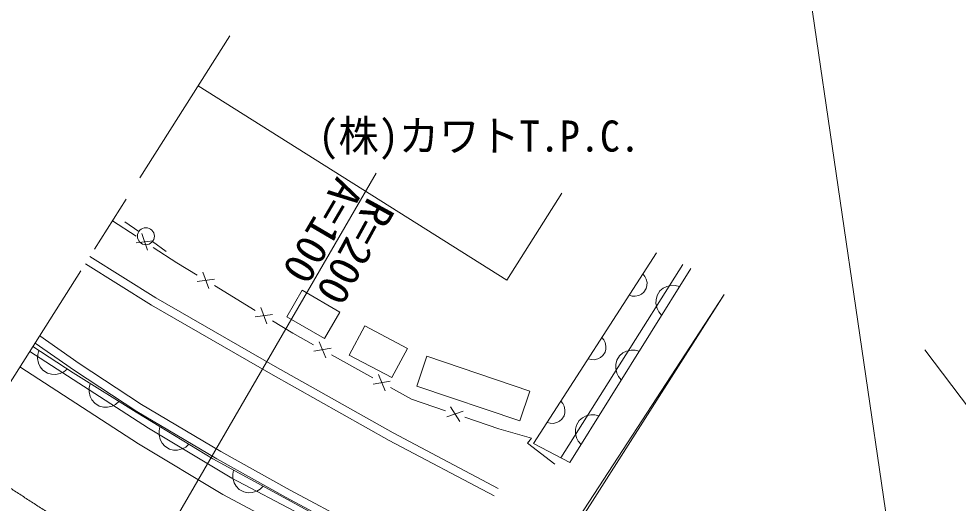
# Model space of a CAD drawing. Units: millimetres, scale not verified. Extents: x 40000 to 680000, y 20000 to 380000.
# Drawn here: x 74872 to 130301, y 302760 to 331334 of the extents above; entities that cross this region are included whole.
import ezdxf
from ezdxf.enums import TextEntityAlignment as Align

# ---------------------------------------------------------------- set-up
doc = ezdxf.new("R2010")
doc.units = ezdxf.units.MM
doc.header["$LTSCALE"] = 1000
doc.linetypes.add('CHAIN', pattern=[18.5, 12, -1.5, 3.5, -1.5])
for name, color, linetype, lineweight in [('M-BGD', 7, 'Continuous', 13), ('M-BMK', 2, 'CHAIN', 13), ('M-STR-HTXT', 7, 'Continuous', 13)]:
    doc.layers.add(name, color=color, linetype=linetype, lineweight=lineweight)
doc.layers.add('M-BGD-HTXT', color=7, linetype='Continuous')
doc.styles.add('ＭＳ ゴシック', font='')
doc.styles.get('ＭＳ ゴシック').set_extended_font_data('MS Gothic')

msp = doc.modelspace()

# ---------------------------------------------------------------- linework, layer by layer
at = {"layer": 'M-BGD'}
for p, q in [((85454, 327372), (103672, 315910)), ((103672, 315910), (106908, 321054)), ((80396, 319407), (81797, 318502)), ((81956, 318788), (81127, 319348)), ((82810, 318228), (81791, 318125)), ((82138, 318662), (82463, 317690)), ((82769, 318206), (83567, 317604)), ((82805, 317850), (84205, 316945)), ((79072, 317308), (82960, 314871)), ((105240, 306277), (112502, 317534)), ((78804, 316886), (82702, 314442)), ((84205, 316945), (85400, 316217)), ((106863, 305428), (114054, 316841)), ((114516, 316610), (107386, 305155)), ((86420, 315970), (85404, 315840)), ((85737, 316386), (86087, 315423)), ((111817, 316140), (111699, 316288)), ((111895, 315983), (111817, 316140)), ((111939, 315776), (111895, 315983)), ((86425, 315593), (88815, 314135)), ((111756, 315216), (111886, 315417)), ((111886, 315417), (111934, 315601)), ((111934, 315601), (111939, 315776)), ((112894, 315442), (112699, 315281)), ((113101, 315548), (112894, 315442)), ((113377, 315613), (113101, 315548)), ((113610, 315609), (113377, 315613)), ((113856, 315550), (113610, 315609)), ((82960, 314871), (89993, 310822)), ((90694, 313759), (91595, 315321)), ((93820, 314036), (91595, 315321)), ((104389, 296100), (116498, 315066)), ((104517, 296738), (116498, 315066)), ((110885, 315028), (111069, 314981)), ((111069, 314981), (111244, 314975)), ((111244, 314975), (111451, 315020)), ((111451, 315020), (111608, 315097)), ((111608, 315097), (111756, 315216)), ((112530, 315009), (112471, 314763)), ((112699, 315281), (112530, 315009)), ((82702, 314442), (89748, 310387)), ((89153, 314305), (89503, 313342)), ((112471, 314763), (112467, 314530)), ((112467, 314530), (112531, 314254)), ((89836, 313888), (88820, 313758)), ((92919, 312475), (90694, 313759)), ((92919, 312475), (93819, 314033)), ((112531, 314254), (112638, 314047)), ((112638, 314047), (112799, 313852)), ((89840, 313511), (91035, 312783)), ((94371, 311498), (95287, 313224)), ((97801, 311891), (95287, 313224)), ((76107, 312632), (78431, 311001)), ((91035, 312783), (92264, 312101)), ((75839, 312209), (78150, 310587)), ((92595, 312284), (92984, 311336)), ((109396, 312388), (109278, 312536)), ((109474, 312231), (109396, 312388)), ((109518, 312024), (109474, 312231)), ((75531, 311704), (82516, 307177)), ((75700, 312008), (78075, 310443)), ((75987, 311531), (75977, 311298)), ((76052, 311775), (75987, 311531)), ((93294, 311896), (92284, 311724)), ((93314, 311519), (95762, 310160)), ((96886, 310165), (97801, 311891)), ((109335, 311463), (109466, 311665)), ((109466, 311665), (109513, 311849)), ((109513, 311849), (109518, 312024)), ((110517, 311624), (110322, 311462)), ((110725, 311730), (110517, 311624)), ((111000, 311794), (110725, 311730)), ((111233, 311790), (111000, 311794)), ((111479, 311731), (111233, 311790)), ((131520, 307595), (128337, 311798)), ((75977, 311298), (76034, 311021)), ((76034, 311021), (76135, 310810)), ((78431, 311001), (82108, 308587)), ((94371, 311498), (96886, 310165)), ((98349, 309668), (98943, 311428)), ((105024, 309375), (98943, 311428)), ((108464, 311276), (108648, 311228)), ((108648, 311228), (108823, 311223)), ((108823, 311223), (109030, 311267)), ((109030, 311267), (109187, 311345)), ((109187, 311345), (109335, 311463)), ((110153, 311191), (110094, 310945)), ((110322, 311462), (110153, 311191)), ((74931, 310796), (81931, 306255)), ((76135, 310810), (76292, 310612)), ((76292, 310612), (76559, 310436)), ((76559, 310436), (76803, 310370)), ((77036, 310360), (77313, 310417)), ((77313, 310417), (77524, 310518)), ((77524, 310518), (77722, 310675)), ((78075, 310443), (81788, 308122)), ((78150, 310587), (81843, 308163)), ((89993, 310822), (96964, 306907)), ((110094, 310945), (110090, 310711)), ((110090, 310711), (110155, 310436)), ((110155, 310436), (110261, 310228)), ((76803, 310370), (77036, 310360)), ((89748, 310387), (96724, 306468)), ((96792, 309955), (95782, 309784)), ((96092, 310343), (96482, 309396)), ((110261, 310228), (110422, 310033)), ((79024, 309566), (79020, 309333)), ((79020, 309333), (79084, 309058)), ((79084, 309812), (79024, 309566)), ((96812, 309578), (98041, 308896)), ((98349, 309668), (104431, 307616)), ((104431, 307616), (105024, 309375)), ((79084, 309058), (79190, 308850)), ((79190, 308850), (79351, 308655)), ((80585, 308591), (80780, 308752)), ((98041, 308896), (100049, 308213)), ((106976, 308636), (106857, 308784)), ((79351, 308655), (79622, 308485)), ((79622, 308485), (79868, 308426)), ((79868, 308426), (80101, 308422)), ((80101, 308422), (80377, 308485)), ((80377, 308485), (80585, 308591)), ((82108, 308587), (86802, 305805)), ((101099, 308194), (100136, 307846)), ((100342, 308452), (100893, 307588)), ((107053, 308479), (106976, 308636)), ((107098, 308271), (107053, 308479)), ((107092, 308097), (107098, 308271)), ((81788, 308122), (86330, 305381)), ((81843, 308163), (86553, 305372)), ((101185, 307827), (103193, 307144)), ((106767, 307592), (106915, 307711)), ((106915, 307711), (107045, 307913)), ((107045, 307913), (107092, 308097)), ((107945, 307644), (107776, 307372)), ((108140, 307805), (107945, 307644)), ((108348, 307912), (108140, 307805)), ((108623, 307976), (108348, 307912)), ((108856, 307972), (108623, 307976)), ((109102, 307913), (108856, 307972)), ((82516, 307177), (87448, 304231)), ((83203, 307268), (83148, 307022)), ((103193, 307144), (105116, 306600)), ((106044, 307523), (106227, 307476)), ((106227, 307476), (106402, 307470)), ((106402, 307470), (106610, 307515)), ((106610, 307515), (106767, 307592)), ((107717, 307126), (107714, 306893)), ((107776, 307372), (107717, 307126)), ((83148, 307022), (83147, 306788)), ((83147, 306788), (83215, 306514)), ((96964, 306907), (103159, 303634)), ((105116, 306600), (104890, 306297)), ((107714, 306893), (107778, 306617)), ((107778, 306617), (107884, 306410)), ((81931, 306255), (86903, 303282)), ((83215, 306514), (83324, 306308)), ((83324, 306308), (83488, 306115)), ((83488, 306115), (83762, 305950)), ((84517, 305962), (84723, 306071)), ((84723, 306071), (84915, 306235)), ((96724, 306468), (102925, 303192)), ((104890, 306297), (106503, 305062)), ((107386, 305155), (105240, 306277)), ((107884, 306410), (108046, 306215)), ((83762, 305950), (84009, 305894)), ((84009, 305894), (84242, 305894)), ((84242, 305894), (84517, 305962)), ((86802, 305805), (90879, 303528)), ((86330, 305381), (90511, 303091)), ((86553, 305372), (90640, 303089)), ((87544, 304717), (87498, 304468)), ((87498, 304468), (87508, 304235)), ((87448, 304231), (91475, 302105)), ((87508, 304235), (87587, 303963)), ((87587, 303963), (87705, 303762)), ((87705, 303762), (87877, 303576)), ((89112, 303584), (89298, 303756)), ((86908, 303272), (90946, 301140)), ((87877, 303576), (88157, 303423)), ((88157, 303423), (88406, 303378)), ((88406, 303378), (88639, 303387)), ((88639, 303387), (88911, 303466)), ((88911, 303466), (89112, 303584)), ((90879, 303528), (95089, 301294)), ((90511, 303091), (94804, 300766)), ((90640, 303089), (94862, 300849))]:
    msp.add_line(p, q, dxfattribs=at)
msp.add_circle((82370, 318507), 500, dxfattribs=at)
at = {"layer": 'M-BMK'}
msp.add_line((72113, 306334), (87324, 330321), dxfattribs=at)
msp.add_arc((292990, 638620), 400000, 236.53362, 238.2075, dxfattribs=at)
at = {"layer": 'M-STR-HTXT'}
for p, q in [((128155, 287682), (121571, 332602)), ((95954, 322219), (82252, 298636))]:
    msp.add_line(p, q, dxfattribs=at)

# ---------------------------------------------------------------- texts
at = {"layer": 'M-BGD-HTXT', "style": 'ＭＳ ゴシック', "width": 0.95}
msp.add_text('(株)カワトT.P.C.', height=1833, rotation=359.969, dxfattribs=at).set_placement((92548, 322961), align=Align.BOTTOM_LEFT)
at = {"layer": 'M-STR-HTXT', "style": 'ＭＳ ゴシック', "width": 1.05}
for s, rotation, p in [('A=100', 239.6, (93196, 322381)), ('R=200', 241.3, (95024, 321163))]:
    msp.add_text(s, height=1833, rotation=rotation, dxfattribs=at).set_placement(p, align=Align.BOTTOM_LEFT)

doc.saveas('drawing.dxf')
